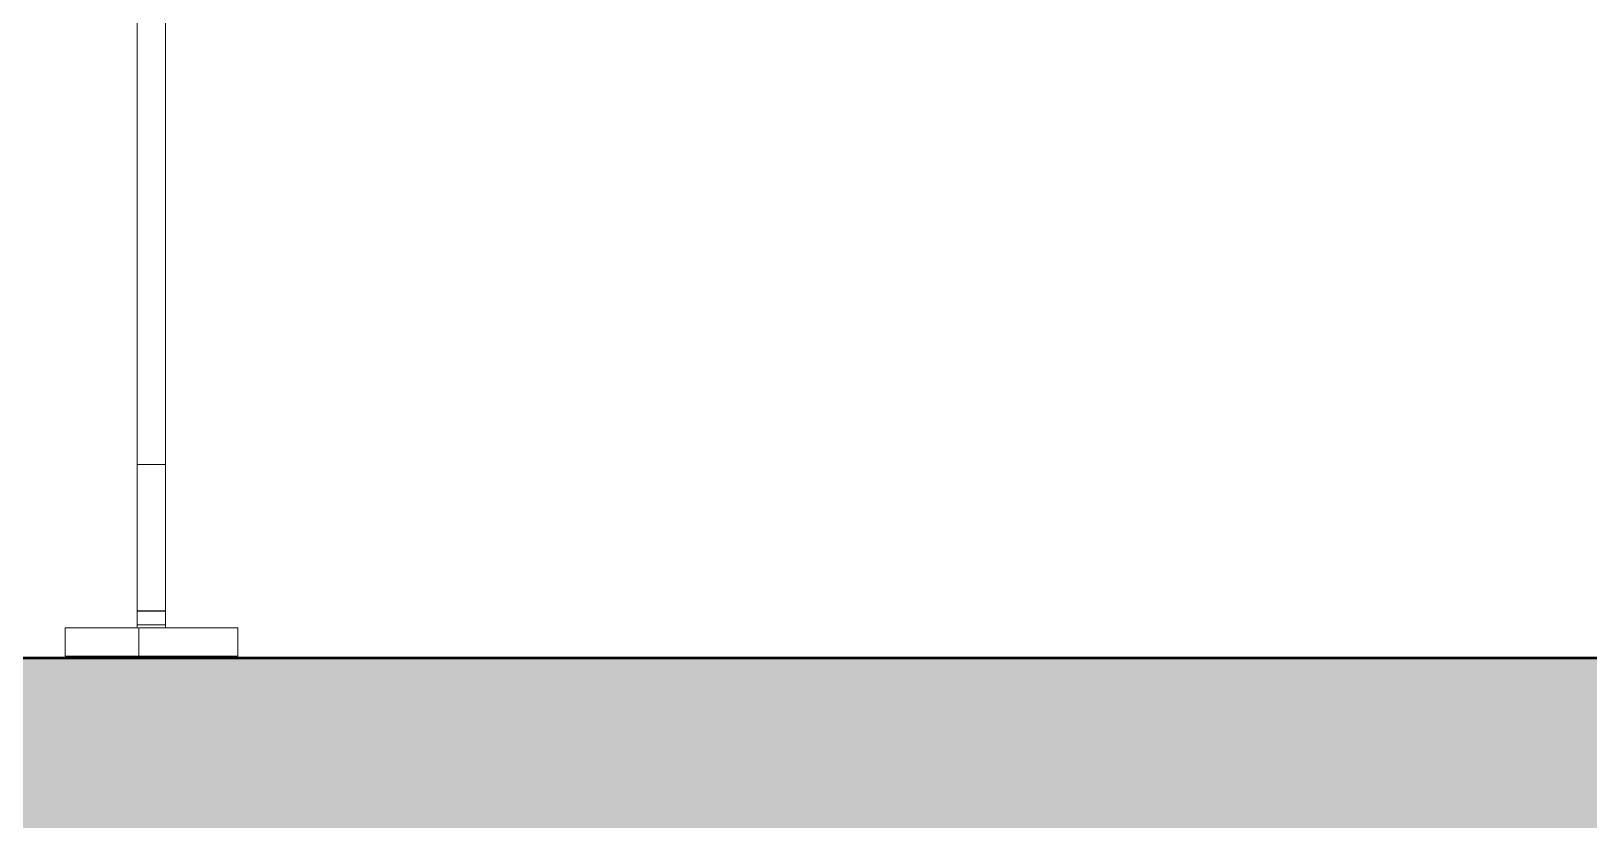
# Model space of a CAD drawing. Header units: millimetres. Extents: x -46169 to 237885, y -84465 to 18123.
# Drawn here: x 223098 to 223648, y -81010 to -80732 of the extents above; entities that cross this region are included whole.
import ezdxf

# ---------------------------------------------------------------- set-up
doc = ezdxf.new("R2010")
doc.units = ezdxf.units.MM
doc.header["$MEASUREMENT"] = 0
doc.linetypes.add('Wipeout_Contour', pattern=[1000, 0, -1000])
doc.layers.add('New_A-20-M_Floor_Slab', color=7, linetype='Continuous')
doc.layers.add('New_A-35-M_FFE_Fixed', color=7, linetype='Continuous')
doc.layers.add('New_A-20-M_Floor_Slab_Pen_No__29', color=7, linetype='Continuous', lineweight=50, true_color=0x2a2a2a)
doc.layers.add('New_A-20-M_Floor_Slab_Pen_No__81', color=7, linetype='Continuous', lineweight=20, true_color=0x6a6a6a)
doc.layers.add('New_A-35-M_FFE_Fixed_Pen_No__1', color=7, linetype='Continuous', lineweight=13)
doc.layers.add('New_A-35-M_FFE_Fixed_Pen_No__93', color=8, linetype='Continuous', lineweight=13)

# ---------------------------------------------------------------- blocks, each defined once
blk = doc.blocks.new('Section Elem_266_4', base_point=(208268.76, -84332.61))
at = {"color": 254, "linetype": 'Wipeout_Contour', "lineweight": 0, "ltscale": 43042086.18620662}
blk.add_wipeout([(222238.62, -80784.11), (222303.32, -80784.11), (222303.32, -80953.11), (233391.17, -80953.11), (233391.17, -80952.86), (233326.46, -80952.86), (233326.46, -80783.86), (233391.17, -80783.86), (233391.17, -80715.11), (233320.44, -80715.11), (233320.44, -80952.36), (233285.44, -80952.36), (233285.44, -80942.36), (233310.44, -80942.36), (233310.44, -80715.11), (233045.44, -80715.11), (233045.44, -80952.36), (233010.44, -80952.36), (233010.44, -80942.36), (233035.44, -80942.36), (233035.44, -80715.11), (232495.44, -80715.11), (232495.44, -80942.36), (232520.94, -80942.36), (232520.94, -80952.36), (232459.94, -80952.36), (232459.94, -80942.36), (232485.44, -80942.36), (232485.44, -80715.11), (231945.44, -80715.11), (231945.44, -80942.36), (231970.44, -80942.36), (231970.44, -80952.36), (231909.94, -80952.36), (231909.94, -80942.36), (231935.44, -80942.36), (231935.44, -80715.11), (231395.44, -80715.11), (231395.44, -80942.36), (231420.44, -80942.36), (231420.44, -80952.36), (231359.94, -80952.36), (231359.94, -80942.36), (231385.44, -80942.36), (231385.44, -80715.11), (230845.44, -80715.11), (230845.44, -80942.36), (230870.44, -80942.36), (230870.44, -80952.36), (230809.94, -80952.36), (230809.94, -80942.36), (230835.44, -80942.36), (230835.44, -80715.11), (230295.44, -80715.11), (230295.44, -80942.36), (230320.44, -80942.36), (230320.44, -80952.36), (230259.94, -80952.36), (230259.94, -80942.36), (230285.44, -80942.36), (230285.44, -80715.11), (229745.44, -80715.11), (229745.44, -80942.36), (229770.44, -80942.36), (229770.44, -80952.36), (229710.44, -80952.36), (229710.44, -80942.36), (229735.44, -80942.36), (229735.44, -80715.11), (229195.44, -80715.11), (229195.44, -80942.36), (229220.94, -80942.36), (229220.94, -80952.36), (229159.94, -80952.36), (229159.94, -80942.36), (229185.44, -80942.36), (229185.44, -80715.11), (228645.44, -80715.11), (228645.44, -80942.36), (228670.44, -80942.36), (228670.44, -80952.36), (228610.44, -80952.36), (228610.44, -80942.36), (228635.44, -80942.36), (228635.44, -80715.11), (228095.44, -80715.11), (228095.44, -80942.36), (228120.94, -80942.36), (228120.94, -80952.36), (228059.94, -80952.36), (228059.94, -80942.36), (228085.44, -80942.36), (228085.44, -80715.11), (227545.44, -80715.11), (227545.44, -80942.36), (227570.44, -80942.36), (227570.44, -80952.36), (227510.44, -80952.36), (227510.44, -80942.36), (227535.44, -80942.36), (227535.44, -80715.11), (226995.44, -80715.11), (226995.44, -80942.36), (227020.94, -80942.36), (227020.94, -80952.36), (226959.94, -80952.36), (226959.94, -80942.36), (226985.44, -80942.36), (226985.44, -80715.11), (226445.44, -80715.11), (226445.44, -80942.36), (226470.44, -80942.36), (226470.44, -80952.36), (226409.94, -80952.36), (226409.94, -80942.36), (226435.44, -80942.36), (226435.44, -80715.11), (225895.44, -80715.11), (225895.44, -80942.36), (225920.44, -80942.36), (225920.44, -80952.36), (225860.44, -80952.36), (225860.44, -80942.36), (225885.44, -80942.36), (225885.44, -80715.11), (225345.44, -80715.11), (225345.44, -80942.36), (225370.94, -80942.36), (225370.94, -80952.36), (225309.94, -80952.36), (225309.94, -80942.36), (225335.44, -80942.36), (225335.44, -80715.11), (224795.44, -80715.11), (224795.44, -80942.36), (224820.44, -80942.36), (224820.44, -80952.36), (224760.44, -80952.36), (224760.44, -80942.36), (224785.44, -80942.36), (224785.44, -80715.11), (224245.44, -80715.11), (224245.44, -80942.36), (224270.94, -80942.36), (224270.94, -80952.36), (224209.94, -80952.36), (224209.94, -80942.36), (224235.44, -80942.36), (224235.44, -80715.11), (223695.44, -80715.11), (223695.44, -80942.36), (223720.44, -80942.36), (223720.44, -80952.36), (223660.44, -80952.36), (223660.44, -80942.36), (223685.44, -80942.36), (223685.44, -80715.11), (223145.44, -80715.11), (223145.44, -80942.36), (223170.94, -80942.36), (223170.94, -80952.36), (223109.94, -80952.36), (223109.94, -80942.36), (223135.44, -80942.36), (223135.44, -80715.11), (222595.44, -80715.11), (222595.44, -80942.36), (222620.44, -80942.36), (222620.44, -80952.36), (222585.44, -80952.36), (222585.44, -80715.11), (222320.44, -80715.11), (222320.44, -80942.36), (222345.44, -80942.36), (222345.44, -80952.36), (222310.44, -80952.36), (222310.44, -80715.11), (222238.62, -80715.11)], dxfattribs=at).dxf.layer = 'New_A-20-M_Floor_Slab'
blk = doc.blocks.new('Section Elem_282_4', base_point=(208268.76, -84332.61))
at = {"layer": 'New_A-35-M_FFE_Fixed_Pen_No__93', "linetype": 'Continuous'}
blk.add_line((223144.94, -80952.36), (223144.94, -80942.36), dxfattribs=at)
at = {"color": 254, "linetype": 'Wipeout_Contour', "lineweight": 0, "ltscale": 949463.640964}
blk.add_wipeout([(223145.44, -80937.82), (223145.44, -80937.7), (223135.44, -80937.7), (223135.44, -80937.82)], dxfattribs=at).dxf.layer = 'New_A-35-M_FFE_Fixed'
at = {"color": 254, "linetype": 'Wipeout_Contour', "lineweight": 0, "ltscale": 949410.922767}
blk.add_wipeout([(223109.94, -80952.36), (223135.94, -80952.36), (223135.94, -80942.36), (223109.94, -80942.36)], dxfattribs=at).dxf.layer = 'New_A-35-M_FFE_Fixed'
at = {"layer": 'New_A-35-M_FFE_Fixed_Pen_No__93', "linetype": 'Continuous'}
for p, q in [((223109.94, -80942.36), (223135.94, -80942.36)), ((223109.94, -80952.36), (223109.94, -80942.36)), ((223109.94, -80952.36), (223135.94, -80952.36))]:
    blk.add_line(p, q, dxfattribs=at)
blk = doc.blocks.new('Section Elem_283_4', base_point=(208268.76, -84332.61))
at = {"color": 254, "linetype": 'Wipeout_Contour', "lineweight": 0, "ltscale": 949232.835463}
blk.add_wipeout([(223135.44, -80651.97), (223135.44, -80884.65), (223145.44, -80884.65), (223145.44, -80651.97)], dxfattribs=at).dxf.layer = 'New_A-35-M_FFE_Fixed'
at = {"color": 254, "linetype": 'Wipeout_Contour', "lineweight": 0, "ltscale": 949412.178816}
blk.add_wipeout([(223145.44, -80904.95), (223145.44, -80895.1), (223135.44, -80895.1), (223135.44, -80904.95)], dxfattribs=at).dxf.layer = 'New_A-35-M_FFE_Fixed'
at = {"color": 254, "linetype": 'Wipeout_Contour', "lineweight": 0, "ltscale": 949436.350968}
blk.add_wipeout([(223135.44, -80921.62), (223145.44, -80921.62), (223145.44, -80913.88), (223135.44, -80913.88)], dxfattribs=at).dxf.layer = 'New_A-35-M_FFE_Fixed'
at = {"color": 254, "linetype": 'Wipeout_Contour', "lineweight": 0, "ltscale": 949453.367823}
blk.add_wipeout([(223135.44, -80932.55), (223145.44, -80932.55), (223145.44, -80927.91), (223135.44, -80927.91)], dxfattribs=at).dxf.layer = 'New_A-35-M_FFE_Fixed'
at = {"color": 254, "linetype": 'Wipeout_Contour', "lineweight": 0, "ltscale": 949463.216617}
blk.add_wipeout([(223145.44, -80937.7), (223145.44, -80937.2), (223135.44, -80937.2), (223135.44, -80937.7)], dxfattribs=at).dxf.layer = 'New_A-35-M_FFE_Fixed'
at = {"color": 254, "linetype": 'Wipeout_Contour', "lineweight": 0, "ltscale": 949525.61049}
blk.add_wipeout([(223135.94, -80952.36), (223170.94, -80952.36), (223170.94, -80942.36), (223135.94, -80942.36)], dxfattribs=at).dxf.layer = 'New_A-35-M_FFE_Fixed'
at = {"layer": 'New_A-35-M_FFE_Fixed_Pen_No__1', "linetype": 'Continuous'}
for q in [(223170.94, -80942.36), (223135.94, -80952.36)]:
    blk.add_line((223170.94, -80952.36), q, dxfattribs=at)
at = {"color": 254, "linetype": 'Wipeout_Contour', "lineweight": 0, "ltscale": 949398.343089}
blk.add_wipeout([(223135.44, -80895.1), (223145.44, -80895.1), (223145.44, -80884.65), (223135.44, -80884.65)], dxfattribs=at).dxf.layer = 'New_A-35-M_FFE_Fixed'
at = {"color": 254, "linetype": 'Wipeout_Contour', "lineweight": 0, "ltscale": 949424.984657}
blk.add_wipeout([(223135.44, -80913.88), (223145.44, -80913.88), (223145.44, -80904.95), (223135.44, -80904.95)], dxfattribs=at).dxf.layer = 'New_A-35-M_FFE_Fixed'
at = {"color": 254, "linetype": 'Wipeout_Contour', "lineweight": 0, "ltscale": 949445.914048}
blk.add_wipeout([(223145.44, -80927.91), (223145.44, -80921.62), (223135.44, -80921.62), (223135.44, -80927.91)], dxfattribs=at).dxf.layer = 'New_A-35-M_FFE_Fixed'
at = {"color": 254, "linetype": 'Wipeout_Contour', "lineweight": 0, "ltscale": 949462.556199}
blk.add_wipeout([(223135.44, -80937.2), (223145.44, -80937.2), (223145.44, -80936.74), (223135.44, -80936.74)], dxfattribs=at).dxf.layer = 'New_A-35-M_FFE_Fixed'
at = {"layer": 'New_A-35-M_FFE_Fixed_Pen_No__1', "linetype": 'Continuous'}
for p, q in [((223135.44, -80884.65), (223135.44, -80651.97)), ((223145.44, -80884.65), (223145.44, -80651.97)), ((223135.44, -80895.1), (223135.44, -80884.65)), ((223135.44, -80884.65), (223145.44, -80884.65)), ((223145.44, -80895.1), (223145.44, -80884.65)), ((223135.44, -80904.95), (223135.44, -80895.1)), ((223145.44, -80904.95), (223145.44, -80895.1)), ((223135.44, -80913.88), (223135.44, -80904.95)), ((223145.44, -80913.88), (223145.44, -80904.95)), ((223135.44, -80921.62), (223135.44, -80913.88)), ((223145.44, -80921.62), (223145.44, -80913.88)), ((223135.44, -80927.91), (223135.44, -80921.62)), ((223145.44, -80927.91), (223145.44, -80921.62))]:
    blk.add_line(p, q, dxfattribs=at)
at = {"color": 254, "linetype": 'Wipeout_Contour', "lineweight": 0, "ltscale": 949464.236125}
blk.add_wipeout([(223145.44, -80938.58), (223145.44, -80937.82), (223135.44, -80937.82), (223135.44, -80938.58)], dxfattribs=at).dxf.layer = 'New_A-35-M_FFE_Fixed'
at = {"color": 254, "linetype": 'Wipeout_Contour', "lineweight": 0, "ltscale": 949462.047063}
blk.add_wipeout([(223135.44, -80936.74), (223145.44, -80936.74), (223145.44, -80936.45), (223135.44, -80936.45)], dxfattribs=at).dxf.layer = 'New_A-35-M_FFE_Fixed'
at = {"color": 254, "linetype": 'Wipeout_Contour', "lineweight": 0, "ltscale": 949458.473679}
blk.add_wipeout([(223135.44, -80932.55), (223135.44, -80935.4), (223145.44, -80935.4), (223145.44, -80932.55)], dxfattribs=at).dxf.layer = 'New_A-35-M_FFE_Fixed'
at = {"color": 254, "linetype": 'Wipeout_Contour', "lineweight": 0, "ltscale": 949465.342365}
blk.add_wipeout([(223135.44, -80939.44), (223145.44, -80939.44), (223145.44, -80938.58), (223135.44, -80938.58)], dxfattribs=at).dxf.layer = 'New_A-35-M_FFE_Fixed'
at = {"layer": 'New_A-35-M_FFE_Fixed_Pen_No__1', "linetype": 'Continuous'}
for p, q in [((223135.44, -80932.55), (223135.44, -80927.91)), ((223145.44, -80932.55), (223145.44, -80927.91))]:
    blk.add_line(p, q, dxfattribs=at)
at = {"color": 254, "linetype": 'Wipeout_Contour', "lineweight": 0, "ltscale": 949461.068142}
blk.add_wipeout([(223135.44, -80936.36), (223145.44, -80936.36), (223145.44, -80935.4), (223135.44, -80935.4)], dxfattribs=at).dxf.layer = 'New_A-35-M_FFE_Fixed'
at = {"color": 254, "linetype": 'Wipeout_Contour', "lineweight": 0, "ltscale": 949466.571563}
blk.add_wipeout([(223135.44, -80940.38), (223145.44, -80940.38), (223145.44, -80939.44), (223135.44, -80939.44)], dxfattribs=at).dxf.layer = 'New_A-35-M_FFE_Fixed'
at = {"color": 254, "linetype": 'Wipeout_Contour', "lineweight": 0, "ltscale": 949461.787508}
blk.add_wipeout([(223135.44, -80936.45), (223145.44, -80936.45), (223145.44, -80936.36), (223135.44, -80936.36)], dxfattribs=at).dxf.layer = 'New_A-35-M_FFE_Fixed'
at = {"color": 254, "linetype": 'Wipeout_Contour', "lineweight": 0, "ltscale": 949469.223731}
blk.add_wipeout([(223135.44, -80942.36), (223145.44, -80942.36), (223145.44, -80941.36), (223135.44, -80941.36)], dxfattribs=at).dxf.layer = 'New_A-35-M_FFE_Fixed'
at = {"layer": 'New_A-35-M_FFE_Fixed_Pen_No__1', "linetype": 'Continuous'}
for p, q in [((223135.44, -80935.4), (223135.44, -80932.55)), ((223135.44, -80936.36), (223135.44, -80935.4)), ((223145.44, -80935.4), (223145.44, -80932.55)), ((223145.44, -80936.36), (223145.44, -80935.4)), ((223135.44, -80936.45), (223135.44, -80936.36)), ((223135.44, -80936.36), (223145.44, -80936.36)), ((223135.44, -80936.74), (223135.44, -80936.45)), ((223135.44, -80937.2), (223135.44, -80936.74)), ((223145.44, -80936.45), (223145.44, -80936.36)), ((223145.44, -80936.74), (223145.44, -80936.45)), ((223145.44, -80937.2), (223145.44, -80936.74))]:
    blk.add_line(p, q, dxfattribs=at)
at = {"color": 254, "linetype": 'Wipeout_Contour', "lineweight": 0, "ltscale": 949467.876487}
blk.add_wipeout([(223135.44, -80941.36), (223145.44, -80941.36), (223145.44, -80940.38), (223135.44, -80940.38)], dxfattribs=at).dxf.layer = 'New_A-35-M_FFE_Fixed'
at = {"layer": 'New_A-35-M_FFE_Fixed_Pen_No__1', "linetype": 'Continuous'}
for p, q in [((223135.44, -80937.82), (223135.44, -80937.2)), ((223135.44, -80938.58), (223135.44, -80937.82)), ((223135.44, -80939.44), (223135.44, -80938.58)), ((223135.44, -80940.38), (223135.44, -80939.44)), ((223135.44, -80941.36), (223135.44, -80940.38)), ((223135.44, -80942.36), (223135.44, -80941.36)), ((223135.44, -80941.36), (223145.44, -80941.36)), ((223145.44, -80937.82), (223145.44, -80937.2)), ((223145.44, -80938.58), (223145.44, -80937.82)), ((223145.44, -80939.44), (223145.44, -80938.58)), ((223145.44, -80940.38), (223145.44, -80939.44)), ((223145.44, -80941.36), (223145.44, -80940.38)), ((223145.44, -80942.36), (223145.44, -80941.36)), ((223135.94, -80952.36), (223135.94, -80942.36)), ((223170.94, -80942.36), (223135.94, -80942.36))]:
    blk.add_line(p, q, dxfattribs=at)
blk = doc.blocks.new('Section Elem_319_4', base_point=(208268.76, -84332.61))
at = {"layer": 'New_A-20-M_Floor_Slab_Pen_No__81', "linetype": 'Continuous', "lineweight": 0, "true_color": 0x353535}
blk.add_hatch(color=250, dxfattribs=at).paths.add_polyline_path([(233199.51, -81053.11), (233199.51, -80953.11), (222430.28, -80953.11), (222430.28, -81053.11)])
at = {"layer": 'New_A-20-M_Floor_Slab_Pen_No__29', "linetype": 'Continuous'}
blk.add_line((233199.51, -80953.11), (222430.28, -80953.11), dxfattribs=at)

msp = doc.modelspace()

# ---------------------------------------------------------------- block references
at = {"layer": 'New_A-20-M_Floor_Slab'}
msp.add_blockref('Section Elem_266_4', (208268.76, -84332.61), dxfattribs=at)

# ---------------------------------------------------------------- next in the draw order: block references
at = {"layer": 'New_A-35-M_FFE_Fixed'}
msp.add_blockref('Section Elem_282_4', (208268.76, -84332.61), dxfattribs=at)

# ---------------------------------------------------------------- next in the draw order: block references
msp.add_blockref('Section Elem_283_4', (208268.76, -84332.61), dxfattribs=at)

# ---------------------------------------------------------------- next in the draw order: block references
at = {"layer": 'New_A-20-M_Floor_Slab'}
msp.add_blockref('Section Elem_319_4', (208268.76, -84332.61), dxfattribs=at)

doc.saveas('drawing.dxf')
